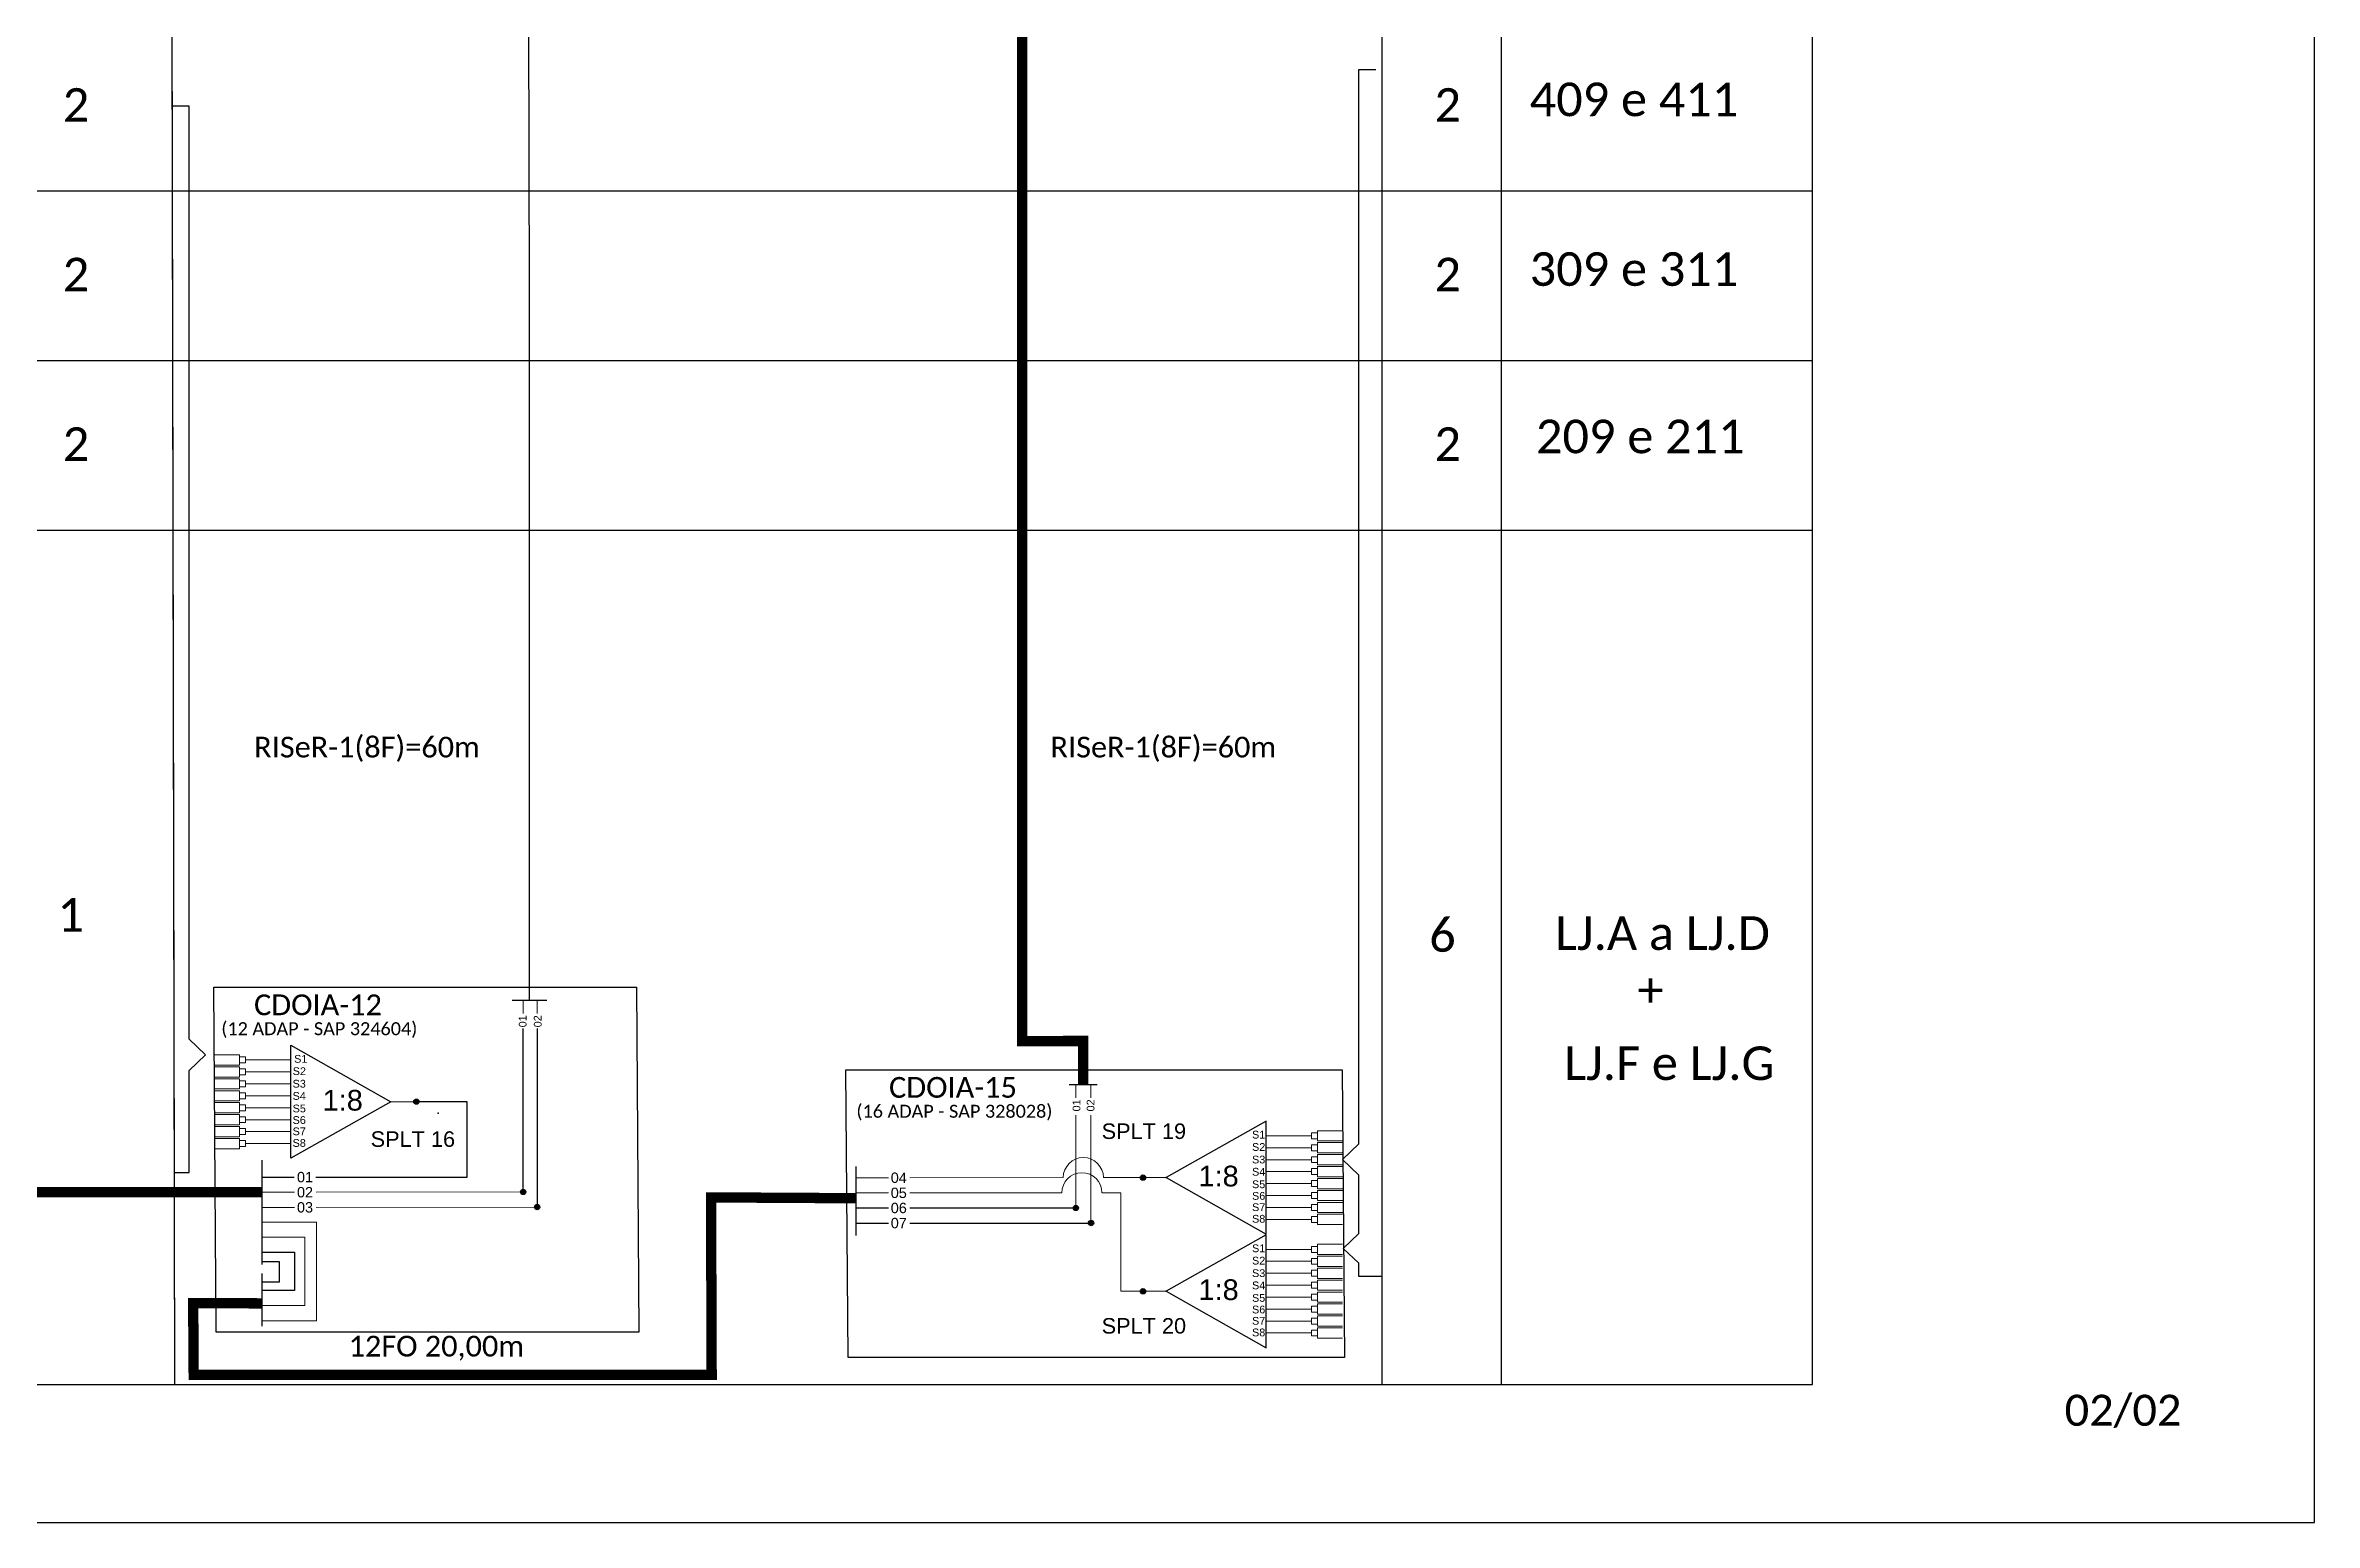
# Model space of a CAD drawing. Header units: metres. Extents: x -1286 to 468, y -500 to 94.
# Drawn here: x 249 to 468.1, y -499.8 to -357.2 of the extents above; entities that cross this region are included whole.
import ezdxf
from ezdxf.enums import TextEntityAlignment as Align

# ---------------------------------------------------------------- set-up
doc = ezdxf.new("R2010")
doc.units = ezdxf.units.M
doc.styles.add('ARIAL', font='arial.ttf')
doc.styles.add('WMF-Calibri0', font='calibri.ttf')

# ---------------------------------------------------------------- blocks, each defined once
blk = doc.blocks.new('SPLT_1-8_SC-APC_ESQ')
at = {"color": 1}
blk.add_lwpolyline([(7.37, -2.1), (17.04, -7.55), (7.37, -13), (7.37, -2.1)], dxfattribs=at)
at = {"color": 3, "lineweight": 0}
for points in [[(2.41, -3.02), (0, -3.02)], [(2.41, -4), (0, -4)], [(2.41, -4.17), (0, -4.17)], [(2.41, -3.02), (2.41, -4)], [(2.41, -4.17), (2.41, -5.16)], [(2.99, -3.51), (7.37, -3.51)], [(2.41, -5.16), (0, -5.16)], [(2.41, -5.32), (0, -5.32)], [(2.41, -6.31), (0, -6.31)], [(2.41, -6.48), (0, -6.48)], [(2.41, -5.32), (2.41, -6.31)], [(2.41, -6.48), (2.41, -7.46)], [(7.37, -4.66), (2.99, -4.66)], [(7.37, -5.82), (2.99, -5.82)], [(2.41, -7.46), (0, -7.46)], [(2.41, -7.63), (0, -7.63)], [(2.41, -8.62), (0, -8.62)], [(2.41, -7.63), (2.41, -8.62)], [(7.37, -6.97), (2.99, -6.97)], [(7.37, -8.12), (2.99, -8.12)], [(2.41, -8.78), (0, -8.78)], [(2.41, -9.77), (0, -9.77)], [(2.41, -9.94), (0, -9.94)], [(2.41, -10.92), (0, -10.92)], [(2.41, -8.78), (2.41, -9.77)], [(2.41, -9.94), (2.41, -10.92)], [(7.37, -9.28), (2.99, -9.28)], [(7.37, -10.43), (2.99, -10.43)], [(2.41, -11.09), (0, -11.09)], [(2.41, -12.08), (0, -12.08)], [(2.41, -11.09), (2.41, -12.08)], [(7.37, -11.58), (2.99, -11.58)]]:
    blk.add_lwpolyline(points, dxfattribs=at)
for points in [[(2.99, -3.22), (2.41, -3.22), (2.41, -3.8), (2.99, -3.8)], [(2.99, -4.38), (2.41, -4.38), (2.41, -4.95), (2.99, -4.95)], [(2.99, -5.53), (2.41, -5.53), (2.41, -6.1), (2.99, -6.1)], [(2.99, -6.68), (2.41, -6.68), (2.41, -7.26), (2.99, -7.26)], [(2.99, -7.84), (2.41, -7.84), (2.41, -8.41), (2.99, -8.41)], [(2.99, -8.99), (2.41, -8.99), (2.41, -9.56), (2.99, -9.56)], [(2.99, -10.14), (2.41, -10.14), (2.41, -10.72), (2.99, -10.72)], [(2.99, -11.3), (2.41, -11.3), (2.41, -11.87), (2.99, -11.87)]]:
    blk.add_lwpolyline(points, close=True, dxfattribs=at)
at = {"color": 1, "lineweight": 0}
blk.add_lwpolyline([(17.04, -7.55), (19.26, -7.55)], dxfattribs=at)
at = {"color": 1, "style": 'ARIAL'}
for s, height, p in [('S2', 0.75, (7.56, -4.97)), ('S1', 0.75, (7.7, -3.78)), ('S3', 0.75, (7.55, -6.18)), ('1:8', 2, (10.45, -8.4)), ('S5', 0.75, (7.55, -8.57)), ('S4', 0.75, (7.55, -7.36)), ('S6', 0.75, (7.55, -9.69)), ('S7', 0.75, (7.55, -10.78)), ('S8', 0.75, (7.55, -11.9))]:
    blk.add_text(s, height=height, dxfattribs=at).set_placement(p)
blk = doc.blocks.new('SPLITTER_')
blk.add_point((0, 0))
at = {"style": 'ARIAL', "flags": 4}
blk.add_attdef('SPLT', (0, -3.26), '', height=1.5, dxfattribs=at)
blk = doc.blocks.new('SPLT_1-8_SC-APC')
at = {"color": 1}
blk.add_lwpolyline([(-7.37, -2.1), (-17.04, -7.55), (-7.37, -13), (-7.37, -2.1)], dxfattribs=at)
at = {"color": 3, "lineweight": 0}
for points in [[(-2.99, -3.51), (-7.37, -3.51)], [(-2.41, -3.02), (-2.41, -4)], [(-2.41, -3.02), (0, -3.02)], [(-2.41, -4), (0, -4)], [(-2.41, -4.17), (-2.41, -5.16)], [(-2.41, -4.17), (0, -4.17)], [(-7.37, -4.66), (-2.99, -4.66)], [(-7.37, -5.82), (-2.99, -5.82)], [(-2.41, -5.16), (0, -5.16)], [(-2.41, -5.32), (-2.41, -6.31)], [(-2.41, -5.32), (0, -5.32)], [(-2.41, -6.31), (0, -6.31)], [(-2.41, -6.48), (-2.41, -7.46)], [(-2.41, -6.48), (0, -6.48)], [(-7.37, -6.97), (-2.99, -6.97)], [(-7.37, -8.12), (-2.99, -8.12)], [(-2.41, -7.46), (0, -7.46)], [(-2.41, -7.63), (-2.41, -8.62)], [(-2.41, -7.63), (0, -7.63)], [(-2.41, -8.62), (0, -8.62)], [(-7.37, -9.28), (-2.99, -9.28)], [(-7.37, -10.43), (-2.99, -10.43)], [(-2.41, -8.78), (-2.41, -9.77)], [(-2.41, -8.78), (0, -8.78)], [(-2.41, -9.77), (0, -9.77)], [(-2.41, -9.94), (-2.41, -10.92)], [(-2.41, -9.94), (0, -9.94)], [(-2.41, -10.92), (0, -10.92)], [(-7.37, -11.58), (-2.99, -11.58)], [(-2.41, -11.09), (-2.41, -12.08)], [(-2.41, -11.09), (0, -11.09)], [(-2.41, -12.08), (0, -12.08)]]:
    blk.add_lwpolyline(points, dxfattribs=at)
for points in [[(-2.99, -3.22), (-2.41, -3.22), (-2.41, -3.8), (-2.99, -3.8)], [(-2.99, -4.38), (-2.41, -4.38), (-2.41, -4.95), (-2.99, -4.95)], [(-2.99, -5.53), (-2.41, -5.53), (-2.41, -6.1), (-2.99, -6.1)], [(-2.99, -6.68), (-2.41, -6.68), (-2.41, -7.26), (-2.99, -7.26)], [(-2.99, -7.84), (-2.41, -7.84), (-2.41, -8.41), (-2.99, -8.41)], [(-2.99, -8.99), (-2.41, -8.99), (-2.41, -9.56), (-2.99, -9.56)], [(-2.99, -10.14), (-2.41, -10.14), (-2.41, -10.72), (-2.99, -10.72)], [(-2.99, -11.3), (-2.41, -11.3), (-2.41, -11.87), (-2.99, -11.87)]]:
    blk.add_lwpolyline(points, close=True, dxfattribs=at)
at = {"color": 1, "lineweight": 0}
blk.add_lwpolyline([(-17.04, -7.55), (-19.26, -7.55)], dxfattribs=at)
at = {"color": 1, "style": 'ARIAL'}
for s, height, p in [('S1', 0.75, (-8.74, -3.78)), ('S2', 0.75, (-8.74, -4.97)), ('1:8', 2, (-13.91, -8.4)), ('S3', 0.75, (-8.74, -6.18)), ('S4', 0.75, (-8.74, -7.36)), ('S5', 0.75, (-8.74, -8.57)), ('S6', 0.75, (-8.74, -9.69)), ('S7', 0.75, (-8.74, -10.78)), ('S8', 0.75, (-8.74, -11.9))]:
    blk.add_text(s, height=height, dxfattribs=at).set_placement(p)
blk = doc.blocks.new('SPLITTER FUTURO')
blk.add_point((0, 0))
at = {"style": 'ARIAL', "text_generation_flag": 6, "flags": 4}
for tag, p, height in [('SPLT', (-6.22, -4.1), 1.5), ('INSTAL.', (-6.25, -6.09), 1.25)]:
    blk.add_attdef(tag, p, '', height=height, rotation=180, dxfattribs=at)

msp = doc.modelspace()

# ---------------------------------------------------------------- hatches: boundary and pattern name
h = msp.add_hatch(color=3)
h.dxf.hatch_style = 1
edge = h.paths.add_edge_path()
edge.add_arc((284.83, -459.17), 0.256, 0, 360)
h = msp.add_hatch(color=3)
h.dxf.hatch_style = 1
edge = h.paths.add_edge_path()
edge.add_arc((354.99, -466.5), 0.256, 0, 360)
h = msp.add_hatch(color=3)
h.dxf.hatch_style = 1
edge = h.paths.add_edge_path()
edge.add_arc((295.14, -467.88), 0.256, 0, 360)
h = msp.add_hatch(color=3)
h.dxf.hatch_style = 1
edge = h.paths.add_edge_path()
edge.add_arc((296.49, -469.34), 0.256, 0, 360)
h = msp.add_hatch(color=3)
h.dxf.hatch_style = 1
edge = h.paths.add_edge_path()
edge.add_arc((348.51, -469.43), 0.256, 0, 360)
h = msp.add_hatch(color=3)
h.dxf.hatch_style = 1
edge = h.paths.add_edge_path()
edge.add_arc((349.98, -470.89), 0.256, 0, 360)
h = msp.add_hatch(color=3)
h.dxf.hatch_style = 1
edge = h.paths.add_edge_path()
edge.add_arc((354.99, -477.47), 0.256, 0, 360)

# ---------------------------------------------------------------- linework, layer by layer
at = {"color": 5}
for p, q in [((294.06, -449.38), (297.42, -449.38)), ((347.87, -457.5), (350.57, -457.5))]:
    msp.add_line(p, q, dxfattribs=at)
at = {"color": 5, "lineweight": 0}
for p, q in [((295.13, -449.38), (295.13, -450.67)), ((296.48, -449.38), (296.48, -450.67)), ((296.48, -449.38), (296.48, -450.67)), ((348.51, -457.5), (348.51, -458.79)), ((348.51, -457.5), (348.51, -458.79)), ((349.96, -457.5), (349.96, -458.79)), ((348.52, -469.43), (348.52, -460.46)), ((349.96, -470.89), (349.96, -460.46)), ((332.49, -466.51), (347.29, -466.5)), ((351.17, -466.5), (355, -466.5))]:
    msp.add_line(p, q, dxfattribs=at)
at = {"color": 1}
for p, q in [((269.9, -464.81), (269.9, -474.88)), ((327.25, -465.44), (327.25, -472.09)), ((269.9, -475.76), (269.89, -480.84))]:
    msp.add_line(p, q, dxfattribs=at)
at = {"color": 27, "linetype": 'Continuous', "ltscale": 4}
msp.add_line((332.47, -470.89), (349.96, -470.89), dxfattribs=at)
at = {"color": 6, "linetype": 'Continuous', "ltscale": 4}
msp.add_line((332.49, -469.43), (348.52, -469.43), dxfattribs=at)
msp.add_lwpolyline([(-372.87, -499.81), (468.13, -499.81), (468.13, 94.19), (-372.87, 94.19)], close=True)
for points in [[(-364.3, -223.9), (-364.3, -486.46), (419.64, -486.46), (419.64, -223.9)], [(378.05, -223.9), (378.05, -486.46)], [(389.62, -486.46), (389.62, -223.9)], [(-364.3, -371.25), (419.64, -371.25)], [(-364.3, -387.62), (419.64, -387.62)], [(-364.3, -403.99), (419.64, -403.99)]]:
    msp.add_lwpolyline(points)
at = {"color": 7}
for points in [[(260.95, -223.9), (261.48, -486.46)], [(260.95, -223.9), (261.44, -466.95)], [(261.45, -469.72), (261.48, -486.46)]]:
    msp.add_lwpolyline(points, dxfattribs=at)
at = {"color": 5}
for points in [[(295.74, -449.38), (295.74, -381.09), (295.58, -315.6), (295.58, -265.14)], [(295.14, -467.88), (295.13, -452.1)], [(296.49, -452.1), (296.49, -469.34)]]:
    msp.add_lwpolyline(points, dxfattribs=at)
at = {"color": 5, "const_width": 1}
msp.add_lwpolyline([(349.22, -457.5), (349.2, -453.31), (343.31, -453.32), (343.31, -410.64), (343.31, -319.69), (343.31, -265.35)], dxfattribs=at)
at = {"color": 3}
for points in [[(375.83, -471.9), (375.83, -466.25), (374.26, -464.74), (375.83, -463.23), (375.83, -359.52), (377.48, -359.52)], [(261.4, -466), (262.89, -466), (262.89, -456.15), (264.46, -454.64), (262.89, -453.13), (262.89, -363.05), (261.24, -363.05)], [(375.83, -466.25), (374.26, -464.74), (375.83, -463.23)], [(375.83, -474.77), (374.33, -473.33), (375.83, -471.9)], [(378.05, -476.06), (375.83, -476.06), (375.83, -474.77)]]:
    msp.add_lwpolyline(points, dxfattribs=at)
at = {"color": 1, "const_width": 1}
for points in [[(180.01, -445.86), (180.01, -434.29), (212.64, -434.29), (212.64, -467.91), (269.9, -467.91)], [(269.9, -478.64), (263.27, -478.62), (263.32, -485.53), (313.34, -485.53), (313.28, -468.41), (327.25, -468.49)]]:
    msp.add_lwpolyline(points, dxfattribs=at)
at = {"color": 1}
for points in [[(265.26, -448.12), (306.08, -448.12), (306.31, -481.42), (265.5, -481.42)], [(326.28, -456.09), (374.23, -456.09), (374.46, -483.86), (326.52, -483.86)]]:
    msp.add_lwpolyline(points, close=True, dxfattribs=at)
at = {"color": 3, "linetype": 'Continuous', "ltscale": 4}
for points in [[(275.13, -466.45), (289.73, -466.45), (289.73, -459.2), (284.58, -459.2)], [(269.91, -466.45), (273.02, -466.45)]]:
    msp.add_lwpolyline(points, dxfattribs=at)
at = {"color": 5, "lineweight": 0}
for points in [[(327.25, -466.51), (330.41, -466.51)], [(269.9, -480.33), (275.18, -480.33), (275.18, -470.79), (269.9, -470.79)]]:
    msp.add_lwpolyline(points, dxfattribs=at)
at = {"color": 2, "lineweight": 0}
for points in [[(269.91, -467.91), (273.07, -467.91)], [(295.14, -467.88), (275.14, -467.91)]]:
    msp.add_lwpolyline(points, dxfattribs=at)
at = {"color": 1, "lineweight": 0}
for points in [[(327.25, -467.97), (330.41, -467.97)], [(347.15, -467.97), (332.49, -467.97)], [(355, -477.47), (352.86, -477.47), (352.86, -467.97), (351.04, -467.97)], [(269.9, -478.86), (274.06, -478.86), (274.06, -472.25), (269.9, -472.25)]]:
    msp.add_lwpolyline(points, dxfattribs=at)
at = {"color": 7, "lineweight": 0}
for points in [[(269.91, -469.37), (273.07, -469.37)], [(296.49, -469.34), (275.14, -469.37)]]:
    msp.add_lwpolyline(points, dxfattribs=at)
at = {"color": 250}
msp.add_lwpolyline([(327.25, -469.43), (330.41, -469.43)], dxfattribs=at)
at = {"color": 6, "linetype": 'Continuous', "ltscale": 4}
for points in [[(327.25, -469.43), (330.41, -469.43)], [(269.9, -473.71), (273.06, -473.71), (273.06, -477.4), (269.9, -477.4)]]:
    msp.add_lwpolyline(points, dxfattribs=at)
at = {"color": 27, "linetype": 'Continuous', "ltscale": 4}
for points in [[(327.25, -470.89), (330.41, -470.89)], [(269.9, -474.61), (271.57, -474.61), (271.57, -476.58), (269.9, -476.58)]]:
    msp.add_lwpolyline(points, dxfattribs=at)
at = {"color": 3}
for centre in [(284.83, -459.17), (354.99, -466.5), (295.14, -467.88), (296.49, -469.34), (348.51, -469.43), (349.98, -470.89), (354.99, -477.47)]:
    msp.add_circle(centre, 0.256, dxfattribs=at)
at = {"color": 5, "lineweight": 0}
msp.add_arc((349.23, -466.5), 1.94, 0.0182, 180.0182, dxfattribs=at)
at = {"color": 1, "lineweight": 0}
msp.add_arc((349.09, -467.97), 1.94, 0.0182, 180.0182, dxfattribs=at)

# ---------------------------------------------------------------- block references
msp.add_blockref('SPLT_1-8_SC-APC_ESQ', (265.32, -451.63))
ref = msp.add_blockref('SPLITTER_', (286.94, -460.27), dxfattribs=dict(xscale=-1))
ref.add_attrib('SPLT', 'SPLT 16', (280.41, -463.53), dxfattribs={"height": 1.5, "style": 'ARIAL'})
ref = msp.add_blockref('SPLITTER FUTURO', (357.22, -466.5))
ref.add_attrib('SPLT', 'SPLT 19', (351, -462.77), dxfattribs={"height": 1.5, "rotation": 180, "style": 'ARIAL', "text_generation_flag": 6})
at = {"color": 3}
for p in [(374.26, -458.95), (374.26, -469.92)]:
    msp.add_blockref('SPLT_1-8_SC-APC', p, dxfattribs=at)
ref = msp.add_blockref('SPLITTER FUTURO', (357.22, -477.47))
ref.add_attrib('SPLT', 'SPLT 20', (351, -481.56), dxfattribs={"height": 1.5, "rotation": 180, "style": 'ARIAL', "text_generation_flag": 6})

# ---------------------------------------------------------------- texts
at = {"color": 7, "style": 'WMF-Calibri0'}
for s, p in [('409 e 411', (392.33, -364.03)), ('309 e 311', (392.33, -380.41)), ('209 e 211', (392.94, -396.57)), ('LJ.A a LJ.D', (394.78, -444.52)), ('LJ.F e LJ.G', (395.66, -457.08))]:
    msp.add_text(s, height=3.24, dxfattribs=at).set_placement(p)
at = {"color": 5, "style": 'WMF-Calibri0'}
for p in [(269.16, -425.94), (346.06, -425.94)]:
    msp.add_text('RISeR-1(8F)=60m', height=2, dxfattribs=at).set_placement(p)
at = {"color": 1, "style": 'WMF-Calibri0'}
for s, p in [('CDOIA-12', (269.15, -450.82)), ('CDOIA-15', (330.47, -458.79)), ('12FO 20,00m', (278.28, -483.77))]:
    msp.add_text(s, height=2, dxfattribs=at).set_placement(p)
for s, p in [('(12 ADAP - SAP 324604)', (275.45, -452.75)), ('(16 ADAP - SAP 328028)', (336.78, -460.72))]:
    msp.add_text(s, height=1.25, dxfattribs=at).set_placement(p, align=Align.CENTER)
at = {"style": 'ARIAL'}
for s, p in [('01', (295.09, -451.41)), ('02', (296.54, -451.41)), ('01', (348.57, -459.53)), ('02', (349.93, -459.53))]:
    msp.add_text(s, height=0.75, rotation=90, dxfattribs=at).set_placement(p, align=Align.MIDDLE_CENTER)
for s, p in [('01', (274.07, -466.45)), ('04', (331.41, -466.51)), ('02', (274.07, -467.91)), ('03', (274.07, -469.37)), ('05', (331.41, -467.97)), ('06', (331.41, -469.43)), ('07', (331.41, -470.89))]:
    msp.add_text(s, height=1, dxfattribs=at).set_placement(p, align=Align.MIDDLE_CENTER)
at = {"style": 'WMF-Calibri0'}
msp.add_text('02/02', height=3, dxfattribs=at).set_placement((443.99, -490.46))
at = {"color": 7, "style": 'WMF-Calibri0', "flags": 4}
for tag, p in [('2', (251.96, -362.95)), ('2', (384.42, -362.95)), ('2', (251.96, -379.32)), ('2', (384.42, -379.32)), ('2', (251.96, -395.69)), ('2', (384.42, -395.69)), ('1', (251.44, -441.14)), ('6', (383.91, -443.08)), ('+', (404.01, -448.41))]:
    msp.add_attdef(tag, text='XX', height=3.24, dxfattribs=at).set_placement(p, align=Align.MIDDLE_CENTER)

doc.saveas('drawing.dxf')
